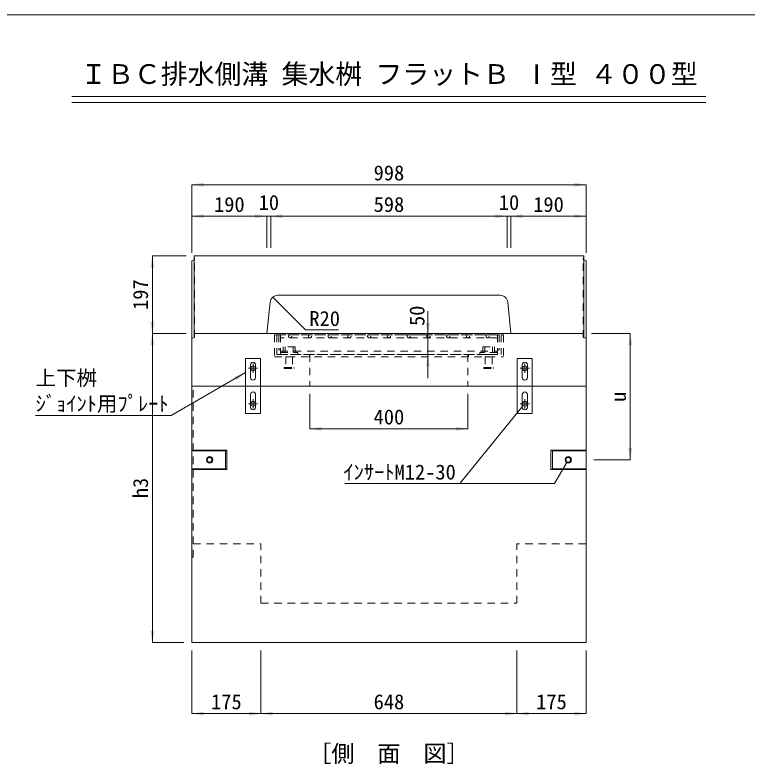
# Model space of a CAD drawing. Units: millimetres at full size. Extents: x 50430 to 75195, y 75514 to 92741.
# Drawn here: x 68057 to 69910, y 86218 to 88116 of the extents above; entities that cross this region are included whole.
import ezdxf
from ezdxf.enums import TextEntityAlignment as Align

# ---------------------------------------------------------------- set-up
doc = ezdxf.new("R2010")
doc.units = ezdxf.units.MM
doc.header["$LTSCALE"] = 25
doc.linetypes.add('USER1', pattern=[1.35, 0.75, -0.6])
for name, color, linetype, lineweight in [('0_2', 7, 'Continuous', 5), ('ジョイントプレート', 3, 'Continuous', 9), ('側溝・本体', 7, 'Continuous', 9), ('寸法線', 7, 'Continuous', 9), ('本体', 2, 'Continuous', 9), ('枠', 5, 'Continuous', 5), ('ｲﾝｻｰﾄ', 3, 'USER1', 5), ('ｸﾞﾚｰﾁﾝｸﾞ', 7, 'USER1', 5)]:
    doc.layers.add(name, color=color, linetype=linetype, lineweight=lineweight)
doc.styles.add('ＭＳ ゴシック', font='')
doc.styles.get('ＭＳ ゴシック').set_extended_font_data('MS Gothic')

# ---------------------------------------------------------------- blocks, each defined once
blk = doc.blocks.new('filled_arrow')
at = {"color": 0, "linetype": 'Continuous', "lineweight": -2}
blk.add_solid([(7.5, 1.25), (0, 0), (7.5, -1.25)], dxfattribs=at)

msp = doc.modelspace()

# ---------------------------------------------------------------- hatches: boundary and pattern name
at = {"layer": '寸法線'}
msp.add_hatch(color=256, dxfattribs=at).paths.add_polyline_path([(69454.71, 86983.73), (69453.74, 86982.57), (69454.17, 86982.31)])

# ---------------------------------------------------------------- linework, layer by layer
at = {"layer": '0_2', "lineweight": 20}
for p, q in [((68201.19, 87909.34), (69806.24, 87909.34)), ((68201.22, 87894.34), (69806.21, 87894.34))]:
    msp.add_line(p, q, dxfattribs=at)
at = {"layer": '0_2', "color": 4}
for p, q in [((68504.71, 87013.43), (68593.71, 87013.43)), ((68589.71, 87011.43), (68593.71, 87013.43)), ((68593.71, 87013.43), (68593.71, 86964.43)), ((69502.71, 87013.43), (69413.71, 87013.43)), ((69417.71, 87011.43), (69413.71, 87013.43)), ((69413.71, 87013.43), (69413.71, 86964.43)), ((68504.71, 87011.43), (68589.71, 87011.43)), ((68589.71, 87011.43), (68589.71, 86966.43)), ((69502.71, 87011.43), (69417.71, 87011.43)), ((69417.71, 87011.43), (69417.71, 86966.43)), ((68589.71, 86966.43), (68504.71, 86966.43)), ((68593.71, 86964.43), (68504.71, 86964.43)), ((68589.71, 86966.43), (68593.71, 86964.43)), ((69417.71, 86966.43), (69413.71, 86964.43)), ((69413.71, 86964.43), (69502.71, 86964.43)), ((69417.71, 86966.43), (69502.71, 86966.43))]:
    msp.add_line(p, q, dxfattribs=at)
at = {"layer": '0_2', "lineweight": 9}
msp.add_lwpolyline([(68709.37, 87400.78), (68792.27, 87317.88), (68875.77, 87317.88)], dxfattribs=at)
at = {"layer": 'ジョイントプレート'}
for p, q in [((68653.21, 87197.43), (68653.21, 87229.44)), ((68666.21, 87229.44), (68666.21, 87197.43)), ((69341.22, 87197.43), (69341.22, 87229.44)), ((69354.21, 87229.44), (69354.21, 87197.43)), ((68653.21, 87154.44), (68653.21, 87122.43)), ((68666.21, 87122.43), (68666.21, 87154.44)), ((69341.22, 87154.44), (69341.22, 87122.43)), ((69354.22, 87122.43), (69354.22, 87154.44))]:
    msp.add_line(p, q, dxfattribs=at)
for points in [[(68678.71, 87105.93), (68678.71, 87245.94), (68640.71, 87245.94), (68640.71, 87105.93)], [(69366.72, 87105.93), (69366.72, 87245.94), (69328.72, 87245.94), (69328.72, 87105.93)]]:
    msp.add_lwpolyline(points, close=True, dxfattribs=at)
for centre, start, end in [((68659.71, 87229.44), 359.99346, 180.00654), ((69347.71, 87229.44), 359.99346, 180.00654), ((68659.71, 87197.43), 179.99346, 0.00654), ((69347.71, 87197.43), 179.99346, 0.00654), ((68659.71, 87154.44), 0, 180), ((69347.72, 87154.44), 0, 180), ((68659.71, 87122.43), 179.99952, 0.00048), ((69347.72, 87122.43), 179.99952, 0.00048)]:
    msp.add_arc(centre, 6.5, start, end, dxfattribs=at)
at = {"layer": '側溝・本体'}
for p, q in [((68659.71, 87232.97), (68659.71, 87208.9)), ((69347.72, 87232.97), (69347.72, 87208.9)), ((68648.11, 87220.93), (68671.32, 87220.93)), ((69336.11, 87220.93), (69359.32, 87220.93)), ((68648.11, 87130.93), (68671.32, 87130.93)), ((68659.71, 87142.97), (68659.71, 87118.89)), ((69336.11, 87130.93), (69359.32, 87130.93)), ((69347.72, 87142.97), (69347.72, 87118.89))]:
    msp.add_line(p, q, dxfattribs=at)
at = {"layer": '寸法線'}
for p, q in [((68504.72, 87685.93), (69502.72, 87685.93)), ((68504.72, 87512.93), (68504.72, 87685.93)), ((69502.72, 87512.93), (69502.72, 87685.93)), ((68694.71, 87605.93), (68504.72, 87605.93)), ((68504.72, 87512.93), (68504.72, 87605.93)), ((68764.72, 87605.93), (68634.71, 87605.93)), ((68694.71, 87525.93), (68694.71, 87605.93)), ((68694.71, 87525.93), (68694.71, 87605.93)), ((68704.72, 87605.93), (69302.72, 87605.93)), ((68704.72, 87525.93), (68704.72, 87605.93)), ((68704.72, 87525.93), (68704.72, 87605.93)), ((69242.72, 87605.93), (69372.72, 87605.93)), ((69302.72, 87525.93), (69302.72, 87605.93)), ((69302.72, 87525.93), (69302.72, 87605.93)), ((69312.72, 87525.93), (69312.72, 87605.93)), ((69312.72, 87605.93), (69502.72, 87605.93)), ((69312.72, 87525.93), (69312.72, 87605.93)), ((69502.72, 87512.93), (69502.72, 87605.93)), ((68404.71, 87505.93), (68404.71, 87308.93)), ((68490.71, 87505.93), (68404.71, 87505.93)), ((69102.36, 87195.94), (69102.36, 87365.94)), ((68490.71, 87308.93), (68404.71, 87308.93)), ((68404.71, 87308.93), (68404.71, 86525.93)), ((68490.71, 87308.93), (68404.71, 87308.93)), ((69023.71, 87305.94), (69102.36, 87305.94)), ((69516.71, 87308.93), (69614.72, 87308.93)), ((69614.72, 87308.93), (69614.72, 86988.93)), ((69023.71, 87255.94), (69102.36, 87255.94)), ((68803.72, 87155.93), (68803.72, 87067.6)), ((69203.71, 87155.93), (69203.71, 87067.6)), ((68803.72, 87067.6), (69203.71, 87067.6)), ((69522.72, 86988.93), (69614.72, 86988.93)), ((68484.71, 86525.93), (68404.71, 86525.93)), ((68504.71, 86505.93), (68504.71, 86345.93)), ((68679.71, 86505.93), (68679.71, 86345.93)), ((68679.71, 86505.93), (68679.71, 86345.93)), ((69327.71, 86505.93), (69327.71, 86345.93)), ((69327.71, 86505.93), (69327.71, 86345.93)), ((69502.71, 86505.93), (69502.71, 86345.93)), ((68504.71, 86345.93), (68679.71, 86345.93)), ((68679.71, 86345.93), (69327.71, 86345.93)), ((69327.71, 86345.93), (69502.71, 86345.93))]:
    msp.add_line(p, q, dxfattribs=at)
for points in [[(68640.71, 87209.96), (68452.34, 87101.21), (68109.15, 87101.21)], [(69343.92, 87126.28), (69182.92, 86928.93), (68891.7, 86928.93)], [(69454.71, 86983.73), (69422.68, 86928.93), (69182.92, 86928.93)]]:
    msp.add_lwpolyline(points, dxfattribs=at)
msp.add_lwpolyline([(69454.71, 86983.73), (69453.74, 86982.57), (69454.17, 86982.31)], close=True, dxfattribs=at)
at = {"layer": '本体', "lineweight": 20}
for p, q in [((68510.71, 87505.93), (69496.71, 87505.93)), ((68510.71, 87505.93), (68510.71, 87495.5)), ((69496.71, 87505.93), (69496.71, 87495.5)), ((68504.71, 87492.93), (68510.71, 87495.5)), ((68504.71, 87492.93), (68504.71, 87175.93)), ((69502.72, 87492.93), (69496.71, 87495.5)), ((69502.72, 87492.93), (69502.71, 87175.93)), ((68504.71, 86525.93), (68504.71, 87175.93)), ((68504.71, 87175.93), (69502.72, 87175.93)), ((69502.71, 86525.93), (69502.71, 87175.93)), ((68504.71, 86525.93), (69502.71, 86525.93))]:
    msp.add_line(p, q, dxfattribs=at)
at = {"layer": '本体', "color": 4, "linetype": 'USER1', "lineweight": 5}
for p, q in [((68510.71, 87505.93), (68511.71, 87495.93)), ((69496.71, 87505.93), (69495.72, 87495.93)), ((68510.71, 87495.5), (68511.71, 87495.93)), ((68511.71, 87298.88), (68511.71, 87495.93)), ((69495.72, 87298.88), (69495.72, 87495.93)), ((69496.71, 87495.5), (69495.72, 87495.93)), ((68510.71, 87308.88), (68511.71, 87298.88)), ((68510.71, 87298.46), (68511.71, 87298.89)), ((69496.72, 87308.88), (69495.72, 87298.88)), ((69496.72, 87298.46), (69495.72, 87298.89)), ((68507.71, 86741.93), (68507.71, 87175.93)), ((68504.71, 86741.93), (68507.71, 86741.93))]:
    msp.add_line(p, q, dxfattribs=at)
at = {"layer": '本体', "lineweight": 5}
for p, q in [((68510.71, 87495.5), (68510.71, 87298.46)), ((69496.71, 87495.5), (69496.71, 87298.46))]:
    msp.add_line(p, q, dxfattribs=at)
at = {"layer": '本体'}
for p, q in [((69284.65, 87405.94), (68722.78, 87405.94)), ((68702.88, 87388), (68694.71, 87308.93)), ((69304.55, 87388), (69312.72, 87308.93)), ((68504.71, 87295.88), (68510.71, 87298.46)), ((68510.71, 87308.93), (69496.71, 87308.93)), ((69502.72, 87295.88), (69496.72, 87298.46))]:
    msp.add_line(p, q, dxfattribs=at)
at = {"layer": '本体', "linetype": 'USER1'}
for p, q in [((68803.72, 87255.94), (68803.72, 87175.93)), ((69203.71, 87255.94), (69203.71, 87175.93)), ((68507.71, 86775.78), (68679.71, 86775.78)), ((68679.71, 86625.93), (68679.71, 86775.78)), ((69327.71, 86625.93), (69327.71, 86775.93)), ((69502.71, 86775.93), (69327.71, 86775.93)), ((68679.71, 86625.93), (69327.71, 86625.93))]:
    msp.add_line(p, q, dxfattribs=at)
at = {"layer": '本体'}
for centre, start, end in [((68722.78, 87385.94), 90, 174.10152), ((69284.65, 87385.94), 5.89791, 90)]:
    msp.add_arc(centre, 20, start, end, dxfattribs=at)
at = {"layer": '枠', "lineweight": 20}
msp.add_line((66203.72, 88115.96), (71803.72, 88115.96), dxfattribs=at)
at = {"layer": 'ｲﾝｻｰﾄ'}
for p, q in [((68766.21, 87275.44), (68736.21, 87275.44)), ((68736.21, 87275.44), (68736.21, 87260.44)), ((68741.21, 87275.44), (68741.21, 87260.44)), ((68761.21, 87275.44), (68761.21, 87260.44)), ((68766.21, 87275.44), (68766.21, 87260.44)), ((69241.21, 87275.44), (69241.21, 87260.44)), ((69241.21, 87275.44), (69271.21, 87275.44)), ((69246.21, 87275.44), (69246.21, 87260.44)), ((69266.21, 87275.44), (69266.21, 87260.44)), ((69271.21, 87275.44), (69271.21, 87260.44)), ((69271.21, 87255.94), (69241.21, 87255.94))]:
    msp.add_line(p, q, dxfattribs=at)
at = {"layer": 'ｲﾝｻｰﾄ', "lineweight": 9}
for p, q in [((68742.71, 87249.94), (68742.71, 87222.94)), ((68742.71, 87249.94), (68759.72, 87249.94)), ((68759.72, 87249.94), (68759.72, 87222.94)), ((69247.71, 87249.94), (69247.71, 87222.94)), ((69247.71, 87249.94), (69264.72, 87249.94)), ((69264.72, 87249.94), (69264.72, 87222.94)), ((68738.72, 87222.94), (68763.71, 87222.94)), ((68738.72, 87222.94), (68738.72, 87219.94)), ((68763.71, 87222.94), (68763.71, 87219.94)), ((69243.72, 87222.94), (69268.71, 87222.94)), ((69243.72, 87222.94), (69243.72, 87219.94)), ((69268.71, 87222.94), (69268.71, 87219.94)), ((68738.72, 87219.94), (68763.71, 87219.94)), ((69243.72, 87219.94), (69268.71, 87219.94))]:
    msp.add_line(p, q, dxfattribs=at)
at = {"layer": 'ｲﾝｻｰﾄ', "linetype": 'Continuous', "lineweight": 9}
for centre in [(68659.71, 87220.93), (69347.72, 87220.93), (68659.71, 87130.93), (69347.72, 87130.93)]:
    msp.add_circle(centre, 6, dxfattribs=at)
at = {"layer": 'ｲﾝｻｰﾄ', "linetype": 'Continuous'}
for centre, radius in [((68549.71, 86988.93), 8), ((68549.71, 86988.93), 6), ((69457.71, 86988.93), 8), ((69457.71, 86988.93), 6)]:
    msp.add_circle(centre, radius, dxfattribs=at)
at = {"layer": 'ｸﾞﾚｰﾁﾝｸﾞ', "lineweight": 9}
for p, q in [((68713.71, 87305.94), (68713.71, 87249.94)), ((68713.71, 87305.94), (69293.71, 87305.94)), ((68719.71, 87305.94), (68719.71, 87255.94)), ((68724.71, 87305.94), (68724.71, 87267.94)), ((69282.71, 87305.94), (68724.71, 87305.94)), ((68729.21, 87305.94), (68729.21, 87255.94)), ((69278.21, 87297.94), (68729.21, 87297.94)), ((69278.21, 87305.94), (69278.21, 87255.94)), ((69282.71, 87305.94), (69282.71, 87267.94)), ((69287.71, 87305.94), (69287.71, 87255.94)), ((69293.71, 87305.94), (69293.71, 87249.94)), ((68729.21, 87267.94), (68724.71, 87267.94)), ((68729.21, 87263.94), (69278.21, 87263.94)), ((68729.21, 87260.44), (68773.21, 87260.44)), ((68773.21, 87260.44), (68773.21, 87255.94)), ((69278.21, 87260.44), (69234.21, 87260.44)), ((69234.21, 87260.44), (69234.21, 87255.94)), ((69282.71, 87267.94), (69278.21, 87267.94)), ((69278.21, 87255.94), (69278.21, 87260.44)), ((68713.71, 87249.94), (69293.71, 87249.94)), ((68719.71, 87255.94), (69287.71, 87255.94)), ((68729.21, 87255.94), (69278.21, 87255.94)), ((68802.71, 87255.94), (68802.71, 87249.94)), ((69204.71, 87255.94), (69204.71, 87249.94))]:
    msp.add_line(p, q, dxfattribs=at)
for centre in [(68753.71, 87301.94), (68803.71, 87301.94), (68853.71, 87301.94), (68903.71, 87301.94), (68953.71, 87301.94), (69003.71, 87301.94), (69053.71, 87301.94), (69103.71, 87301.94), (69153.71, 87301.94), (69203.71, 87301.94), (69253.71, 87301.94)]:
    msp.add_circle(centre, 4, dxfattribs=at)

# ---------------------------------------------------------------- block references
at = {"layer": '0_2', "lineweight": 9, "xscale": 0.2, "yscale": 0.2, "rotation": 315}
msp.add_blockref('filled_arrow', (68709.37, 87400.78), dxfattribs=at)
at = {"layer": '寸法線', "xscale": 4, "yscale": 4}
for p in [(68504.72, 87685.93), (68504.72, 87605.93), (68704.72, 87605.93), (68704.72, 87605.93), (69312.72, 87605.93), (69312.72, 87605.93), (68803.72, 87067.6), (68504.71, 86345.93), (68679.71, 86345.93), (69327.71, 86345.93)]:
    msp.add_blockref('filled_arrow', p, dxfattribs=at)
at = {"layer": '寸法線'}
for p, xscale, yscale, rotation in [((69502.72, 87685.93), 4, 4, 180), ((68694.71, 87605.93), 4, 4, 180), ((68694.71, 87605.93), 4, 4, 180), ((69302.72, 87605.93), 4, 4, 180), ((69302.72, 87605.93), 4, 4, 180), ((69502.72, 87605.93), 4, 4, 180), ((68404.71, 87505.93), 4, 4, 270), ((68404.71, 87308.93), 4, 4, 90), ((69102.36, 87305.94), 4, 4, 90), ((68404.71, 87308.93), 4, 4, 270), ((69614.72, 87308.93), 4, 4, 270), ((69102.36, 87255.94), 4, 4, 270), ((68640.71, 87209.96), 4, 4, 210), ((69343.92, 87126.28), 0.2, 0.2, 230.8), ((69203.71, 87067.6), 4, 4, 180), ((69614.72, 86988.93), 4, 4, 90), ((68404.71, 86525.93), 4, 4, 90), ((68679.71, 86345.93), 4, 4, 180), ((69327.71, 86345.93), 4, 4, 180), ((69502.71, 86345.93), 4, 4, 180)]:
    msp.add_blockref('filled_arrow', p, dxfattribs=dict(at, xscale=xscale, yscale=yscale, rotation=rotation))

# ---------------------------------------------------------------- texts
at = {"layer": '0_2', "style": 'ＭＳ ゴシック'}
msp.add_text('ＩＢＣ排水側溝 集水桝 フラットＢ Ⅰ型 ４００型', height=49.84, dxfattribs=at).set_placement((69003.72, 87966.31), align=Align.MIDDLE_CENTER)
msp.add_text('R20', height=37.98, dxfattribs=at).set_placement((68802.27, 87365.88), align=Align.TOP_LEFT)
msp.add_text('［側\u3000面\u3000図］', height=42.72, dxfattribs=at).set_placement((69003.72, 86265.93), align=Align.TOP_CENTER)
at = {"layer": '寸法線', "style": 'ＭＳ ゴシック'}
for s, p in [('998', (69003.72, 87715.93)), ('10', (68699.72, 87640.93)), ('10', (69307.72, 87640.93)), ('190', (68599.72, 87635.93)), ('598', (69003.72, 87635.93)), ('190', (69407.72, 87635.93)), ('400', (69003.71, 87097.6)), ('175', (68592.21, 86375.93)), ('648', (69003.71, 86375.93)), ('175', (69415.21, 86375.93))]:
    msp.add_text(s, height=37.98, dxfattribs=at).set_placement(p, align=Align.MIDDLE_CENTER)
for s, p in [('197', (68374.71, 87407.43)), ('50', (69074.73, 87353.84)), ('u', (69584.72, 87148.93)), ('h3', (68374.71, 86917.43))]:
    msp.add_text(s, height=37.98, rotation=90, dxfattribs=at).set_placement(p, align=Align.MIDDLE_CENTER)
for s, p in [('上下桝', (68109.15, 87165.9)), ('ｼﾞｮｲﾝﾄ用ﾌﾟﾚｰﾄ', (68109.15, 87100.9))]:
    msp.add_text(s, height=37.98, dxfattribs=at).set_placement(p, align=Align.BOTTOM_LEFT)
msp.add_text('ｲﾝｻｰﾄM12-30', height=37.98, dxfattribs=at).set_placement((69172.92, 86976.93), align=Align.TOP_RIGHT)

doc.saveas('drawing.dxf')
